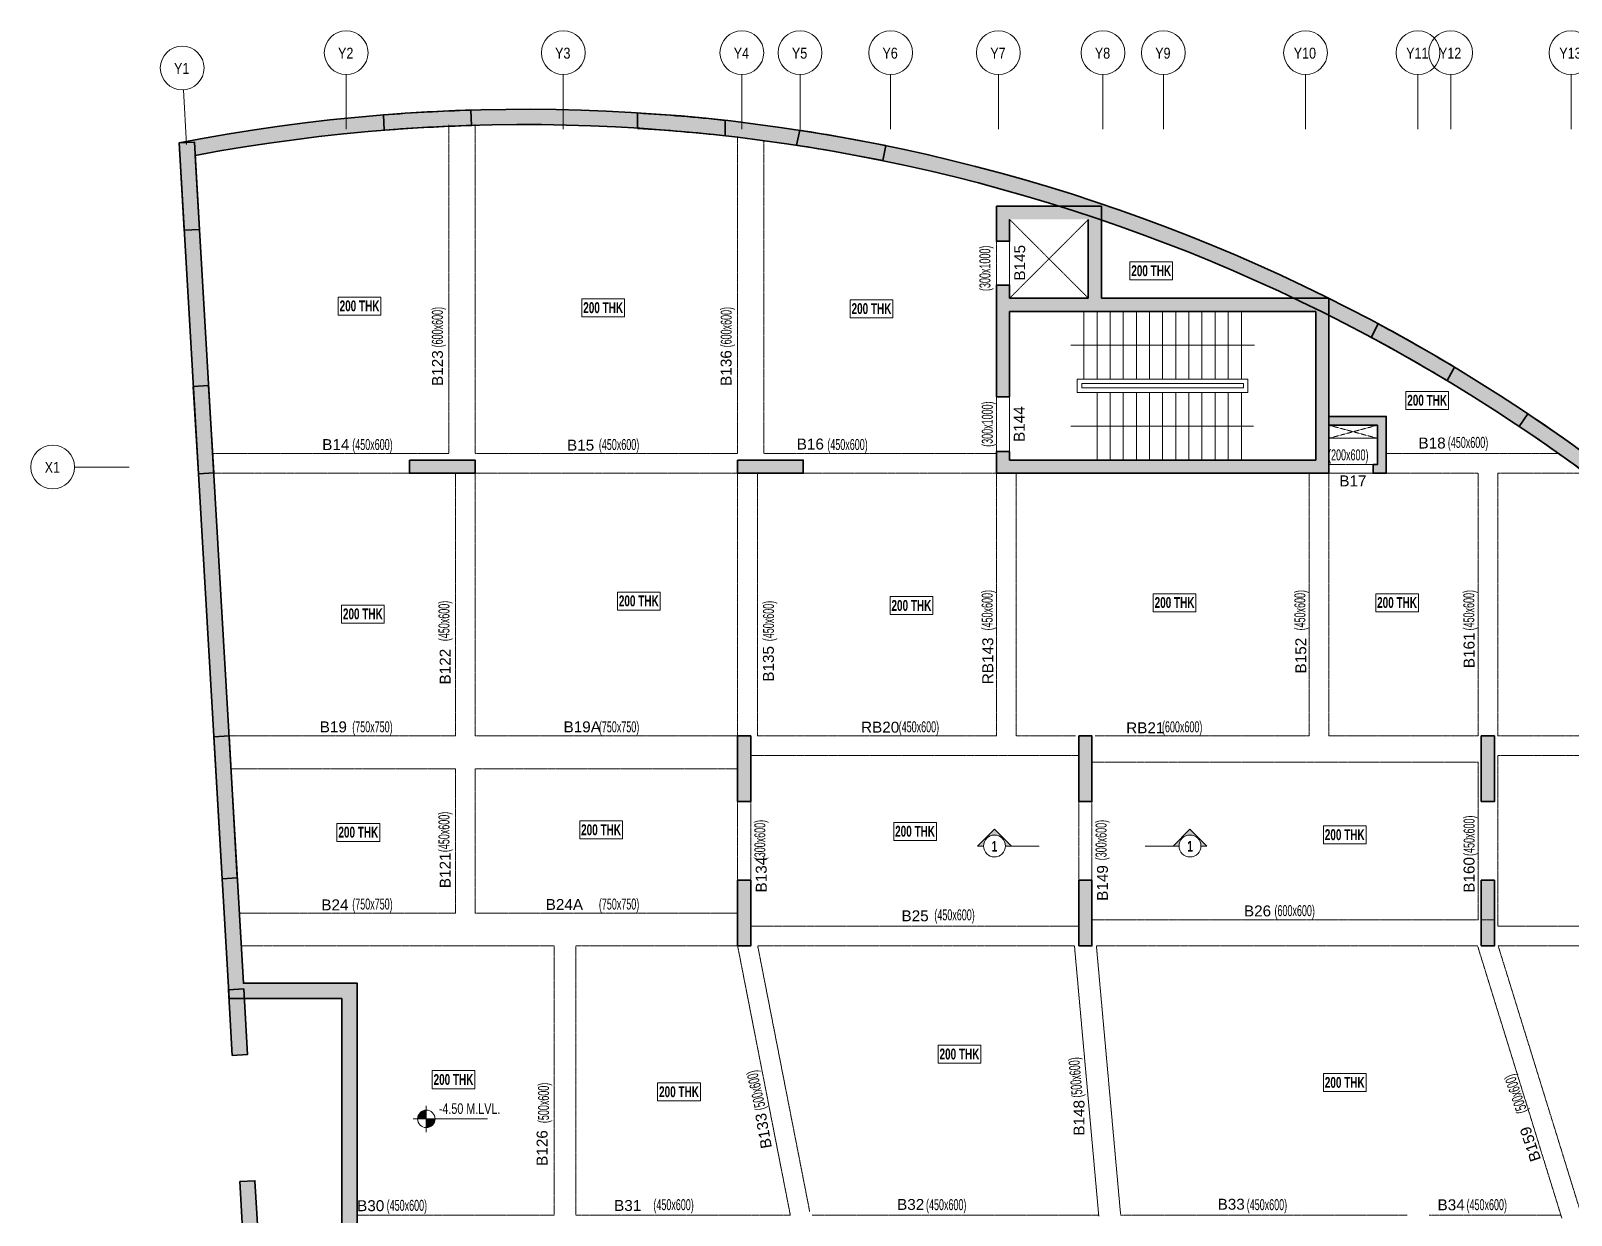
# Model space of a CAD drawing. Header units: millimetres. Extents: x 1560 to 72221, y 1046 to 66633.
# Drawn here: x 1560 to 36772, y 39571 to 66633 of the extents above; entities that cross this region are included whole.
import ezdxf
from ezdxf.enums import TextEntityAlignment as Align

# ---------------------------------------------------------------- set-up
doc = ezdxf.new("R2010")
doc.units = ezdxf.units.MM
for name, pattern in [('Grid Line', [2222.5, 1270, -317.5, 317.5, -317.5]), ('HIDDEN', [0.375, 0.25, -0.125]), ('HIDDEN2', [0.1875, 0.125, -0.0625])]:
    doc.linetypes.add(name, pattern=pattern)
for name, color, linetype, lineweight in [('A-ANNO-DIMS', 8, 'Continuous', 15), ('A-DETL-MISC', 35, 'Continuous', 15), ('A-FLOR-IDEN', 11, 'Continuous', 9), ('A-GRIDS', 8, 'Continuous', 9), ('A-HIDD-ABVE', 8, 'HIDDEN', 20), ('A-HIDD-BELW', 8, 'HIDDEN2', 20), ('G-____-____-DIMS', 7, 'Continuous', 9), ('G-ANNO-SYMB', 1, 'Continuous', 9), ('S-BEAM', 7, 'Continuous', 18), ('S-BEAM-IDEN', 2, 'Continuous', 9), ('S-COL HATCH', 9, 'Continuous', 0), ('S-COLS', 5, 'Continuous', 35), ('S-GRIDS', 8, 'Continuous', 9)]:
    doc.layers.add(name, color=color, linetype=linetype, lineweight=lineweight)
doc.layers.add('Beam Nos', color=7, linetype='Continuous')
doc.styles.add('Arial Narrow', font='ARIALN.TTF', dxfattribs={"height": 400})
doc.styles.add('Dim.s & Anno.(Misc.)', font='ARIALN.TTF')
doc.styles.add('SC-BBS1', font='SansSerif')
doc.styles.add('Swis721 LtCn BT', font='swisscl.ttf', dxfattribs={"width": 0.9, "height": 233.355162})
doc.styles.add('Swis721 LtCn BT_1', font='swisscl.ttf', dxfattribs={"height": 240})
doc.styles.add('Swis721 LtCn BT_B', font='', dxfattribs={"width": 0.9, "height": 246.918336})
doc.styles.get('Swis721 LtCn BT_B').set_extended_font_data('Swis721 LtCn BT', bold=True)
doc.dimstyles.new('A-GFC-100', dxfattribs={"dimscale": 100, "dimtxt": 1.75, "dimasz": 1.5, "dimexe": 1.5, "dimexo": 0, "dimgap": 1, "dimtad": 1, "dimdsep": 46, "dimtxsty": 'Dim.s & Anno.(Misc.)', "dimblk": 'ARCHTICK', "dimcen": 0, "dimdle": 1.5, "dimclrd": 256, "dimclre": 8, "dimclrt": 6, "dimazin": 2, "dimtfac": 1, "dimtix": 1, "dimtmove": 2, "dimatfit": 3, "dimfxl": 1, "dimtolj": 1, "dimlwd": -1, "dimlwe": 9, "dimarcsym": 0})

# ---------------------------------------------------------------- blocks, each defined once
blk = doc.blocks.new('_ARCHTICK')
at = {"color": 0, "linetype": 'ByBlock', "const_width": 0.15}
blk.add_lwpolyline([(-0.5, -0.5), (0.5, 0.5)], dxfattribs=at)
blk = doc.blocks.new('A$C31bf04c8')
at = {"layer": 'S-COL HATCH', "transparency": 33554687}
h = blk.add_hatch(color=256, dxfattribs=at)
h.dxf.hatch_style = 1
edge = h.paths.add_edge_path()
edge.add_line((-12645, -10575), (46760, -10575))
edge.add_line((46760, -10575), (50155, -10425))
edge.add_line((50155, -10425), (50155, 18362))
edge.add_arc((65983, 101151), 84288, 235.33184, 259.17631, ccw=False)
edge.add_arc((-8447, 268), 41200, 49.9962, 101.0852)
edge.add_line((-16368, 40699), (-15227, 21150))
edge.add_line((-15227, 21150), (-12645, 21150))
edge.add_line((-12645, 21150), (-12645, -10575))
edge = h.paths.add_edge_path(flags=16)
edge.add_line((-12295, -10225), (46752, -10225))
edge.add_line((46752, -10225), (49805, -10090))
edge.add_line((49805, -10090), (49805, 18073))
edge.add_arc((65983, 101151), 84638, 235.32076, 258.98032, ccw=False)
edge.add_arc((-8447, 268), 40850, 49.9733, 100.6568)
edge.add_line((-16001, 40413), (-14897, 21500))
edge.add_line((-14897, 21500), (-12295, 21500))
edge.add_line((-12295, 21500), (-12295, -10225))
h = blk.add_hatch(color=256, dxfattribs=at)
h.dxf.hatch_style = 1
h.paths.add_polyline_path([(-9681, 41099), (-9700, 41449, 0.01185), (-11697, 41339), (-11678, 40990, -0.011949)])
h = blk.add_hatch(color=256, dxfattribs=at)
h.dxf.hatch_style = 1
h.paths.add_polyline_path([(-3886, 40863), (-3886, 41215, 0.011892), (-5886, 41383), (-5886, 41032, -0.011992)])
h = blk.add_hatch(color=256, dxfattribs=at)
h.dxf.hatch_style = 1
h.paths.add_polyline_path([(-282, 40294), (-213, 40637, 0.011811), (-2182, 40989), (-2252, 40646, -0.01191)])
h = blk.add_hatch(color=256, dxfattribs=at)
h.dxf.hatch_style = 1
h.paths.add_polyline_path([(-16019, 40720), (-16368, 40699), (-16252, 38703), (-15902, 38723)])
h = blk.add_hatch(color=256, dxfattribs=at)
h.dxf.hatch_style = 1
h.paths.add_polyline_path([(3425, 39251), (2315, 39251), (2315, 38451), (2615, 38451), (2615, 38951), (3425, 38951)], flags=17)
h.paths.add_polyline_path([(3725, 39251), (3425, 39251), (3425, 38951), (3725, 38951)], flags=17)
h.paths.add_polyline_path([(3764, 39251), (3725, 39251), (3725, 38951), (4415, 38951), (4415, 37151), (2615, 37151), (2615, 37451), (2315, 37451), (2315, 34901), (2615, 34901), (2615, 36851), (9456, 36851), (9456, 37151), (9141, 37151), (9137, 37141, 0.00014), (9116, 37151), (4715, 37151), (4715, 39251), (4610, 39251), (4539, 39000, 0.004852)])
h.paths.add_polyline_path([(9915, 37151), (9456, 37151), (9456, 36851), (9615, 36851), (9615, 33451), (9456, 33451), (9456, 33151), (9915, 33151)])
h.paths.add_polyline_path([(9456, 33451), (2615, 33451), (2615, 33651), (2315, 33651), (2315, 33151), (9456, 33151)])
h = blk.add_hatch(color=256, dxfattribs=at)
h.dxf.hatch_style = 1
h.paths.add_polyline_path([(11045, 36566), (10879, 36257, -0.01191), (12618, 35268), (12784, 35577, 0.011811)])
h = blk.add_hatch(color=256, dxfattribs=at)
h.dxf.hatch_style = 1
h.paths.add_polyline_path([(-15694, 35157), (-16043, 35136), (-15927, 33140), (-15578, 33160)])
h = blk.add_hatch(color=256, dxfattribs=at)
h.dxf.hatch_style = 1
h.paths.add_polyline_path([(14462, 34512), (14267, 34221, -0.01191), (15902, 33069), (16097, 33360, 0.011811)])
h = blk.add_hatch(color=256, dxfattribs=at)
h.dxf.hatch_style = 1
h.paths.add_polyline_path([(11225, 34450), (9915, 34450), (9915, 34250), (11025, 34250), (11025, 33350), (10925, 33350), (10925, 33151), (11225, 33150), (11225, 33350)])
h = blk.add_hatch(color=256, dxfattribs=at)
h.dxf.hatch_style = 1
h.paths.add_polyline_path([(-11102, 33451), (-11102, 33151), (-9602, 33151), (-9602, 33451)])
h = blk.add_hatch(color=256, dxfattribs=at)
h.dxf.hatch_style = 1
h.paths.add_polyline_path([(-3600, 33451), (-3600, 33151), (-2100, 33151), (-2100, 33451)])
h = blk.add_hatch(color=256, dxfattribs=at)
h.dxf.hatch_style = 1
h.paths.add_polyline_path([(-15227, 27150), (-15577, 27130), (-15387, 23885), (-15038, 23905)])
h = blk.add_hatch(color=256, dxfattribs=at)
h.dxf.hatch_style = 1
h.paths.add_polyline_path([(-3600, 25651), (-3300, 25651), (-3300, 27151), (-3600, 27151)])
h = blk.add_hatch(color=256, dxfattribs=at)
h.dxf.hatch_style = 1
h.paths.add_polyline_path([(-3600, 25651), (-3300, 25651), (-3300, 27151), (-3600, 27151)])
h = blk.add_hatch(color=256, dxfattribs=at)
h.dxf.hatch_style = 1
h.paths.add_polyline_path([(4200, 25651), (4500, 25651), (4500, 27151), (4200, 27151)])
h = blk.add_hatch(color=256, dxfattribs=at)
h.dxf.hatch_style = 1
h.paths.add_polyline_path([(4200, 25651), (4500, 25651), (4500, 27151), (4200, 27151)])
h = blk.add_hatch(color=256, dxfattribs=at)
h.dxf.hatch_style = 1
h.paths.add_polyline_path([(13400, 25651), (13700, 25651), (13700, 27151), (13400, 27151)])
h = blk.add_hatch(color=256, dxfattribs=at)
h.dxf.hatch_style = 1
h.paths.add_polyline_path([(13400, 25651), (13700, 25651), (13700, 27151), (13400, 27151)])
h = blk.add_hatch(color=256, dxfattribs=at)
h.dxf.hatch_style = 1
h.paths.add_polyline_path([(-3600, 22351), (-3300, 22351), (-3300, 23851), (-3600, 23851)])
h = blk.add_hatch(color=256, dxfattribs=at)
h.dxf.hatch_style = 1
h.paths.add_polyline_path([(-3600, 22351), (-3300, 22351), (-3300, 23851), (-3600, 23851)])
h = blk.add_hatch(color=256, dxfattribs=at)
h.dxf.hatch_style = 1
h.paths.add_polyline_path([(4200, 22351), (4500, 22351), (4500, 23851), (4200, 23851)])
h = blk.add_hatch(color=256, dxfattribs=at)
h.dxf.hatch_style = 1
h.paths.add_polyline_path([(4200, 22351), (4500, 22351), (4500, 23851), (4200, 23851)])
h = blk.add_hatch(color=256, dxfattribs=at)
h.dxf.hatch_style = 1
h.paths.add_polyline_path([(13400, 22351), (13700, 22351), (13700, 23851), (13400, 23851)])
h = blk.add_hatch(color=256, dxfattribs=at)
h.dxf.hatch_style = 1
h.paths.add_polyline_path([(13400, 22351), (13700, 22351), (13700, 23851), (13400, 23851)])
h = blk.add_hatch(color=256, dxfattribs=at)
h.dxf.hatch_style = 1
h.paths.add_polyline_path([(-15239, 21348), (-15152, 19851), (-14802, 19871), (-14890, 21369)])
h = blk.add_hatch(color=256, dxfattribs=at)
h.dxf.hatch_style = 1
h.paths.add_polyline_path([(-14983, 16966), (-14896, 15469), (-14547, 15489), (-14634, 16986)])
at = {"layer": 'S-COLS'}
for p, q in [((4715, 39251, 0), (2315, 39251, 0)), ((4715, 37151, 0), (4715, 39251, 0)), ((4415, 37151, 0), (4415, 38951, 0)), ((4415, 37151, 0), (2615, 37151)), ((9915, 37151), (4715, 37151, 0)), ((9915, 33151), (9915, 37151)), ((2615, 36851), (9615, 36851)), ((2615, 34901), (2615, 36851)), ((9615, 36851), (9615, 33451)), ((2315, 34901), (2615, 34901)), ((2315, 33651), (2315, 33151)), ((2615, 33651), (2315, 33651)), ((2615, 33451), (2615, 33651)), ((2315, 33151), (9915, 33151)), ((9615, 33451), (2615, 33451))]:
    blk.add_line(p, q, dxfattribs=at)
at = {"layer": 'S-COLS', "elevation": 0}
blk.add_lwpolyline([(-12645, -10575), (46760, -10575), (50155, -10425), (50155, 18362, -0.104418), (18038, 31827, 0.226686), (-16368, 40699), (-15227, 21150), (-12645, 21150)], format="xyb", close=True, dxfattribs=at)
for points in [[(-9700, 41449, 0.01185), (-11697, 41339), (-11678, 40990, -0.011949), (-9681, 41099), (-9700, 41449)], [(-5886, 41383, -0.011892), (-3886, 41215), (-3886, 40863, 0.011992), (-5886, 41032), (-5886, 41383)], [(-282, 40294), (-213, 40637, 0.011811), (-2182, 40989), (-2252, 40646, -0.01191), (-282, 40294)], [(12784, 35577, 0.011811), (11045, 36566), (10879, 36257, -0.01191), (12618, 35268), (12784, 35577)], [(14462, 34512), (14267, 34221, -0.01191), (15902, 33069), (16097, 33360, 0.011811), (14462, 34512)]]:
    blk.add_lwpolyline(points, format="xyb", dxfattribs=at)
at = {"layer": 'S-COLS'}
blk.add_lwpolyline([(-12295, -10225), (46752, -10225), (49805, -10090), (49805, 18073, -0.103603), (17826, 31549, 0.224825), (-16001, 40413), (-14897, 21500), (-12295, 21500)], format="xyb", close=True, dxfattribs=at)
at = {"layer": 'S-COLS', "elevation": 0}
for points in [[(-16368, 40699), (-16019, 40720), (-15902, 38723), (-16252, 38703)], [(-16043, 35136), (-15694, 35157), (-15578, 33160), (-15927, 33140)], [(-11102, 33451), (-11102, 33151), (-9602, 33151), (-9602, 33451)], [(-3600, 33451), (-3600, 33151), (-2100, 33151), (-2100, 33451)], [(-15577, 27130), (-15227, 27150), (-15038, 23905), (-15387, 23885)], [(-3600, 25651), (-3300, 25651), (-3300, 27151), (-3600, 27151)], [(-3600, 25651), (-3300, 25651), (-3300, 27151), (-3600, 27151)], [(4200, 25651), (4500, 25651), (4500, 27151), (4200, 27151)], [(4200, 25651), (4500, 25651), (4500, 27151), (4200, 27151)], [(13400, 25651), (13700, 25651), (13700, 27151), (13400, 27151)], [(13400, 25651), (13700, 25651), (13700, 27151), (13400, 27151)], [(-3600, 22351), (-3300, 22351), (-3300, 23851), (-3600, 23851)], [(-3600, 22351), (-3300, 22351), (-3300, 23851), (-3600, 23851)], [(4200, 22351), (4500, 22351), (4500, 23851), (4200, 23851)], [(4200, 22351), (4500, 22351), (4500, 23851), (4200, 23851)], [(13400, 22351), (13700, 22351), (13700, 23851), (13400, 23851)], [(13400, 22351), (13700, 22351), (13700, 23851), (13400, 23851)], [(-15239, 21348), (-14890, 21369), (-14802, 19871), (-15152, 19851)], [(-14983, 16966), (-14634, 16986), (-14547, 15489), (-14896, 15469)]]:
    blk.add_lwpolyline(points, close=True, dxfattribs=at)
for points in [[(2615, 38951), (2615, 38451), (2315, 38451), (2315, 39251)], [(2615, 37151), (2615, 37451), (2315, 37451), (2315, 34901)], [(9915, 34450), (11225, 34450), (11225, 33350), (11225, 33150), (10925, 33151), (10925, 33350), (11025, 33350), (11025, 34250), (9915, 34250), (9915, 34450)]]:
    blk.add_lwpolyline(points, dxfattribs=at)
blk = doc.blocks.new('Spot Elevations - M_Spot Elevation - Target Filled-23738-FIRST FLOOR  FRAMING PLAN _NTA_')
at = {"layer": 'G-____-____-DIMS'}
h = blk.add_hatch(color=256, dxfattribs=at)
edge = h.paths.add_edge_path(flags=0)
edge.add_line((0, 0), (-2, 0))
edge.add_arc((0, 0), 2, 90, 180, ccw=False)
edge.add_line((0, 2), (0, 0))
h = blk.add_hatch(color=256, dxfattribs=at)
edge = h.paths.add_edge_path(flags=0)
edge.add_line((0, 0), (2, 0))
edge.add_arc((0, 0), 2, 270, 360, ccw=False)
edge.add_line((0, -2), (0, 0))
for p, q in [((-3, 0), (14, 0)), ((0, -3), (0, 3))]:
    blk.add_line(p, q, dxfattribs=at)
blk.add_circle((0, 0), 2, dxfattribs=at)
blk = doc.blocks.new('Grid - Type 1 Structural-6743905-9TH FLOOR LVL')
at = {"layer": 'A-GRIDS'}
blk.add_circle((0, 0), 4, dxfattribs=at)
blk = doc.blocks.new('A$C45bf0ae9')
at = {"layer": 'S-GRIDS', "linetype": 'Grid Line'}
for p, q in [((-12545, 41014), (-12545, 42264)), ((-7583, 41014), (-7583, 42264)), ((-3500, 41014), (-3500, 42264)), ((-2170, 41014), (-2170, 42264)), ((-100, 41014), (-100, 42264)), ((2365, 41014), (2365, 42264)), ((4755, 41014), (4755, 42264)), ((6135, 41014), (6135, 42264)), ((9385, 41014), (9385, 42264)), ((11955, 41014), (11955, 42264)), ((12705, 41014), (12705, 42264)), ((15455, 41014), (15455, 42264)), ((-16192, 40669), (-16265, 41917)), ((-17504, 33297), (-18754, 33297))]:
    blk.add_line(p, q, dxfattribs=at)
at = {"layer": 'A-GRIDS', "xscale": 124.9999999999999, "yscale": 124.9999999999999, "zscale": 124.9999999999999}
for p in [(-12545, 42764), (-7583, 42764), (-3500, 42764), (-2170, 42764), (-100, 42764), (2365, 42764), (4755, 42764), (6135, 42764), (9385, 42764), (11955, 42764), (12705, 42764), (15455, 42764)]:
    blk.add_blockref('Grid - Type 1 Structural-6743905-9TH FLOOR LVL', p, dxfattribs=at)
for p, rotation in [((-16294, 42416), 3.339999999999538), ((-19254, 33297), 89.99999999999982)]:
    blk.add_blockref('Grid - Type 1 Structural-6743905-9TH FLOOR LVL', p, dxfattribs=dict(at, rotation=rotation))
at = {"layer": 'A-GRIDS', "lineweight": 18, "char_height": 250, "attachment_point": 1, "style": 'Arial Narrow'}
for s, insert, width in [('Y2', (-12731, 42879), 440.93), ('Y3', (-7769, 42879), 440.93), ('Y4', (-3686, 42879), 440.93), ('Y5', (-2356, 42879), 440.93), ('Y6', (-286, 42879), 440.93), ('Y7', (2179, 42879), 440.93), ('Y8', (4569, 42879), 440.93), ('Y9', (5949, 42879), 440.93), ('Y10', (9116, 42879), 641.35), ('Y11', (11686, 42879), 641.35), ('Y12', (12436, 42879), 641.35), ('Y13', (15186, 42879), 641.35), ('Y1', (-16480, 42530), 440.93), ('X1', (-19437, 33415), 440.93)]:
    blk.add_mtext(s, dxfattribs=dict(at, insert=insert, width=width))
blk = doc.blocks.new('Detail View - M_Section Head - Structural Type 1-785420-STILT FLOOR FRAMING PLAN')
at = {"layer": 'G-ANNO-SYMB'}
h = blk.add_hatch(color=9, dxfattribs=at)
edge = h.paths.add_edge_path(flags=0)
edge.add_line((-8.5, 0), (-9.86, 0))
edge.add_line((-9.86, 0), (-5.99, 3.87))
edge.add_line((-5.99, 3.87), (-2.12, 0))
edge.add_line((-2.12, 0), (-3.5, 0))
edge.add_arc((-6, 0), 2.5, 360, 540)
for p, q in [((-5.99, 3.87), (-9.86, 0)), ((-5.99, 3.87), (-2.12, 0)), ((-8.5, 0), (-9.86, 0)), ((-3.5, 0), (-2.12, 0))]:
    blk.add_line(p, q, dxfattribs=at)
at = {"layer": 'G-ANNO-SYMB', "color": 5}
for p, q in [((-5.99, 3.87), (-9.86, 0)), ((-2.12, 0), (-5.99, 3.87)), ((-9.86, 0), (-8.5, 0)), ((-3.5, 0), (4.24, 0)), ((-3.5, 0), (-2.12, 0))]:
    blk.add_line(p, q, dxfattribs=at)
at = {"layer": 'G-ANNO-SYMB'}
blk.add_arc((-6, 0), 2.5, 360, 180, dxfattribs=at)
at = {"layer": 'G-ANNO-SYMB', "color": 5}
for start, end in [(360, 180), (180, 360)]:
    blk.add_arc((-6, 0), 2.5, start, end, dxfattribs=at)
blk = doc.blocks.new('A$Cf8d4ec59')
at = {"layer": 'A-DETL-MISC'}
for p, q in [((-5300, 0), (-5300, -1550)), ((-5000, 0), (-5000, -1550)), ((-4700, 0), (-4700, -1550)), ((-4400, 0), (-4400, -1550)), ((-4100, 0), (-4100, -1550)), ((-3800, 0), (-3800, -1550)), ((-3500, 0), (-3500, -1550)), ((-3200, 0), (-3200, -1550)), ((-2900, 0), (-2900, -1550)), ((-2600, 0), (-2600, -1550)), ((-2300, 0), (-2300, -1550)), ((-2000, 0), (-2000, -1550)), ((-1700, 0), (-1700, -1550)), ((-5000, -3400), (-5000, -1850)), ((-4700, -3400), (-4700, -1850)), ((-4400, -3400), (-4400, -1850)), ((-4100, -3400), (-4100, -1850)), ((-3800, -3400), (-3800, -1850)), ((-3500, -3400), (-3500, -1850)), ((-3200, -3400), (-3200, -1850)), ((-2900, -3400), (-2900, -1850)), ((-2600, -3400), (-2600, -1850)), ((-2300, -3400), (-2300, -1850)), ((-2000, -3400), (-2000, -1850)), ((-1700, -3400), (-1700, -1850))]:
    blk.add_line(p, q, dxfattribs=at)
for points in [[(-1550, -1550), (-1550, -1850), (-5450, -1850), (-5450, -1550)], [(-1650, -1650), (-1650, -1750), (-5350, -1750), (-5350, -1650)]]:
    blk.add_lwpolyline(points, close=True, dxfattribs=at)
at = {"layer": 'A-ANNO-DIMS', "ltscale": 500}
for points in [[(-1400, -775), (-5600, -775)], [(-5600, -2625), (-1424, -2625)]]:
    blk.add_leader(points, dimstyle='A-GFC-100', override={"dimasz": 0.002, "dimtad": 0, "dimfxl": 0.18, "dimarcsym": 1}, dxfattribs=at)

msp = doc.modelspace()

# ---------------------------------------------------------------- linework, layer by layer
at = {"layer": 'A-FLOR-IDEN', "color": 8, "flags": 128}
for points in [[(27660.4, 61352.9), (27660.4, 60941), (26682.9, 60941), (26682.9, 61352.9)], [(27660.4, 61352.9), (27660.4, 60941), (26682.9, 60941), (26682.9, 61352.9)], [(9563.4, 60549.4), (9563.4, 60137.5), (8585.9, 60137.5), (8585.9, 60549.4)], [(9563.4, 60549.4), (9563.4, 60137.5), (8585.9, 60137.5), (8585.9, 60549.4)], [(15132.4, 60508.4), (15132.4, 60096.5), (14154.9, 60096.5), (14154.9, 60508.4)], [(15132.4, 60508.4), (15132.4, 60096.5), (14154.9, 60096.5), (14154.9, 60508.4)], [(21265.9, 60487.4), (21265.9, 60075.5), (20288.4, 60075.5), (20288.4, 60487.4)], [(21265.9, 60487.4), (21265.9, 60075.5), (20288.4, 60075.5), (20288.4, 60487.4)], [(33968.9, 58393.4), (33968.9, 57981.5), (32991.4, 57981.5), (32991.4, 58393.4)], [(33968.9, 58393.4), (33968.9, 57981.5), (32991.4, 57981.5), (32991.4, 58393.4)], [(15946.4, 53808.9), (15946.4, 53397), (14968.9, 53397), (14968.9, 53808.9)], [(15946.4, 53808.9), (15946.4, 53397), (14968.9, 53397), (14968.9, 53808.9)], [(22178.9, 53704.4), (22178.9, 53292.5), (21201.4, 53292.5), (21201.4, 53704.4)], [(22178.9, 53704.4), (22178.9, 53292.5), (21201.4, 53292.5), (21201.4, 53704.4)], [(28194.4, 53771.5), (28194.4, 53359.7), (27216.9, 53359.7), (27216.9, 53771.5)], [(28194.4, 53771.5), (28194.4, 53359.7), (27216.9, 53359.7), (27216.9, 53771.5)], [(33280.4, 53771.5), (33280.4, 53359.7), (32302.9, 53359.7), (32302.9, 53771.5)], [(33280.4, 53771.5), (33280.4, 53359.7), (32302.9, 53359.7), (32302.9, 53771.5)], [(9638.9, 53511.9), (9638.9, 53100), (8661.4, 53100), (8661.4, 53511.9)], [(9638.9, 53511.9), (9638.9, 53100), (8661.4, 53100), (8661.4, 53511.9)], [(15084.4, 48578.9), (15084.4, 48167), (14106.9, 48167), (14106.9, 48578.9)], [(15084.4, 48578.9), (15084.4, 48167), (14106.9, 48167), (14106.9, 48578.9)], [(22262.4, 48544.9), (22262.4, 48133), (21284.9, 48133), (21284.9, 48544.9)], [(22262.4, 48544.9), (22262.4, 48133), (21284.9, 48133), (21284.9, 48544.9)], [(32084.9, 48466.9), (32084.9, 48055), (31107.4, 48055), (31107.4, 48466.9)], [(32084.9, 48466.9), (32084.9, 48055), (31107.4, 48055), (31107.4, 48466.9)], [(23277.4, 43455.4), (23277.4, 43043.5), (22299.9, 43043.5), (22299.9, 43455.4)], [(23277.4, 43455.4), (23277.4, 43043.5), (22299.9, 43043.5), (22299.9, 43455.4)], [(11710.9, 42873.9), (11710.9, 42462), (10733.4, 42462), (10733.4, 42873.9)], [(11710.9, 42873.9), (11710.9, 42462), (10733.4, 42462), (10733.4, 42873.9)], [(32084.9, 42806.9), (32084.9, 42395), (31107.4, 42395), (31107.4, 42806.9)], [(32084.9, 42806.9), (32084.9, 42395), (31107.4, 42395), (31107.4, 42806.9)], [(16866.4, 42593.9), (16866.4, 42182), (15888.9, 42182), (15888.9, 42593.9)], [(16866.4, 42593.9), (16866.4, 42182), (15888.9, 42182), (15888.9, 42593.9)]]:
    msp.add_lwpolyline(points, close=True, dxfattribs=at)
at = {"layer": 'A-FLOR-IDEN', "color": 8, "elevation": 0, "flags": 128}
msp.add_lwpolyline([(9535.7, 48524.5), (9535.7, 48112.7), (8558.2, 48112.7), (8558.2, 48524.5)], close=True, dxfattribs=at)
msp.add_lwpolyline([(9535.7, 48524.5), (9535.7, 48112.7), (8558.2, 48112.7), (8558.2, 48524.5)], close=True, dxfattribs=at)
at = {"layer": 'A-HIDD-ABVE', "linetype": 'HIDDEN'}
for p, q in [((23932.7, 62323.2, 0), (25732.7, 60523.2, 0)), ((23932.7, 60523.2, 0), (25732.7, 62323.2, 0)), ((31232.7, 57622, 0), (32342.7, 57322.1, 0)), ((31232.7, 57322, 0), (32342.7, 57622, 0))]:
    msp.add_line(p, q, dxfattribs=at)
at = {"layer": 'S-BEAM', "linetype": 'HIDDEN'}
for p, q in [((11116, 56972), (11116, 64484.9)), ((11716, 56972), (11716, 64490.9)), ((17718.3, 56972, 0), (17718.3, 64201.4, 0)), ((18318.3, 56972, 0), (18318.3, 64125.2, 0)), ((23632.7, 61822, 0), (23632.7, 60822, 0)), ((23632.7, 58272, 0), (23632.7, 57022, 0)), ((5714.9, 56972), (11116, 56972)), ((11716, 56972), (17718.3, 56972)), ((18318.3, 56972), (23632.7, 56972)), ((31232.7, 56722, 0), (32242.9, 56722, 0)), ((32542.7, 56972, 0), (36486.6, 56972, 0)), ((5740.8, 56522), (17718.3, 56522, 0)), ((11266.4, 50522, 0), (11266.4, 56523.2, 0)), ((11716.4, 50523.2, 0), (11716.4, 56523.2, 0)), ((17717.9, 56522), (23632.7, 56522, 0)), ((17718.3, 50522, 0), (17718.3, 56522, 0)), ((18168.3, 50522, 0), (18168.3, 56522, 0)), ((23632.7, 50522, 0), (23632.7, 56522, 0)), ((24082.7, 50522, 0), (24082.7, 56522, 0)), ((30782.7, 50522, 0), (30782.7, 56522, 0)), ((31232.7, 56522, 0), (34643.3, 56522)), ((31232.7, 50522, 0), (31232.7, 56522, 0)), ((34643.3, 50522, 0), (34643.3, 56523.2, 0)), ((35093.3, 56522), (37110.8, 56522)), ((35093.3, 50522, 0), (35093.3, 56522, 0)), ((6091.3, 50522), (11266.4, 50522)), ((11716, 50522), (18018.3, 50522)), ((18168.3, 50522), (23632.7, 50522)), ((24082.7, 50522), (25443.3, 50522)), ((25893.3, 50522), (30782.7, 50522)), ((31232.7, 50522), (34643.3, 50522)), ((35093.3, 50522), (42443.3, 50522)), ((18018.3, 50072), (25517.9, 50072)), ((35093.3, 50072), (42443.3, 50072)), ((35093.3, 46172, 0), (35093.3, 50072, 0)), ((6135, 49772), (11266.4, 49772)), ((11266.4, 46472, 0), (11266.4, 49773.2, 0)), ((11716.4, 46473.2, 0), (11716.4, 49773.2, 0)), ((11716.4, 49772), (17717.9, 49772)), ((25818.3, 49922), (34643.3, 49922)), ((34643.3, 46322, 0), (34643.3, 49922, 0)), ((17718.3, 49022, 0), (17718.3, 47222)), ((18018.3, 49022, 0), (18018.3, 47222)), ((25518.3, 49022, 0), (25518.3, 47222, 0)), ((25818.3, 49022, 0), (25818.3, 47222, 0)), ((6327.1, 46472), (11266.4, 46472)), ((11716, 46472), (17717.9, 46472)), ((18017.9, 46472), (18018.3, 46472)), ((25517.9, 46172), (18018.3, 46172)), ((25818.3, 46322), (34643.3, 46322)), ((34717.9, 46322), (35018.3, 46322)), ((42443.3, 46172), (35093.3, 46172)), ((6370.9, 45722), (13522.5, 45722)), ((13522.5, 39572), (13522.5, 45722)), ((14022.5, 45722), (17718.3, 45722)), ((14022.5, 39572), (14022.5, 45722)), ((18922.5, 39572), (17718.3, 45722, 0)), ((19364.1, 39658.5), (18176.7, 45723.2, 0)), ((25417.4, 45722), (18176.9, 45722)), ((25417.4, 45722, 0), (25973.5, 39549.6, 0)), ((25919.3, 45723.2, 0), (26471.5, 39594.5, 0)), ((25919.5, 45722), (34633.2, 45722, 0)), ((34633.2, 45722, 0), (36557.6, 39505.5)), ((35104.2, 45722), (42416.8, 45722)), ((35104.2, 45722, 0), (36987.4, 39638.6)), ((9022.9, 39572), (13522.5, 39572)), ((14022.5, 39572), (18922.5, 39572)), ((19422.5, 39572), (25972.5, 39572, 0)), ((33022.5, 39572), (26472.5, 39572, 0)), ((33522.5, 39572), (36545.3, 39572))]:
    msp.add_line(p, q, dxfattribs=at)
at = {"layer": 'S-BEAM'}
for p, q in [((23932.7, 61822, 0), (23932.7, 60822, 0)), ((23932.7, 58272, 0), (23932.7, 57022, 0)), ((31232.7, 57322, 0), (32342.7, 57322.1, 0))]:
    msp.add_line(p, q, dxfattribs=at)
at = {"layer": 'S-BEAM', "ltscale": 250000}
msp.add_line((18017.9, 50522), (18018.3, 50522), dxfattribs=at)

# ---------------------------------------------------------------- block references
at = {"layer": 'A-HIDD-BELW', "color": 3}
msp.add_blockref('A$C31bf04c8', (21318.1, 23372), dxfattribs=at)
at = {"layer": 'Beam Nos'}
msp.add_blockref('A$C45bf0ae9', (21314.3, 23368.6), dxfattribs=at)
at = {"layer": 'G-____-____-DIMS', "xscale": 99.99999999999991, "yscale": 99.99999999999991, "zscale": 99.99999999999991}
msp.add_blockref('Spot Elevations - M_Spot Elevation - Target Filled-23738-FIRST FLOOR  FRAMING PLAN _NTA_', (10601.2, 41771.4), dxfattribs=at)
at = {"layer": 'G-ANNO-SYMB', "extrusion": (0, 0, -1), "yscale": 99.99999999999991, "zscale": 99.99999999999991}
for p, xscale in [((-24188.7, 48005.7, 0), -99.99999999999991), ((-27459.4, 48005.7, 0), 99.99999999999991)]:
    msp.add_blockref('Detail View - M_Section Head - Structural Type 1-785420-STILT FLOOR FRAMING PLAN', p, dxfattribs=dict(at, xscale=xscale))
at = {"layer": 'S-BEAM-IDEN'}
msp.add_blockref('A$Cf8d4ec59', (30932.7, 60222, 0), dxfattribs=at)

# ---------------------------------------------------------------- texts
at = {"layer": 'A-FLOR-IDEN', "color": 1, "char_height": 246.92, "width": 1155, "attachment_point": 2, "line_spacing_factor": 0.964267, "style": 'Swis721 LtCn BT_B'}
for insert in [(27171.7, 61274.8), (27171.7, 61274.8), (9074.7, 60471.3), (9074.7, 60471.3), (14643.7, 60430.3), (14643.7, 60430.3), (20777.2, 60409.3), (20777.2, 60409.3), (33480.2, 58315.3), (33480.2, 58315.3), (15457.7, 53730.8), (15457.7, 53730.8), (21690.2, 53626.3), (21690.2, 53626.3), (27705.7, 53693.4), (27705.7, 53693.4), (32791.7, 53693.4), (32791.7, 53693.4), (9150.2, 53433.8), (9150.2, 53433.8), (9046.9, 48446.5), (9046.9, 48446.5), (14595.7, 48500.8), (14595.7, 48500.8), (21773.7, 48466.8), (21773.7, 48466.8), (31596.2, 48388.8), (31596.2, 48388.8), (22788.7, 43377.3), (22788.7, 43377.3), (11222.2, 42795.8), (11222.2, 42795.8), (31596.2, 42728.8), (31596.2, 42728.8), (16377.7, 42515.8), (16377.7, 42515.8)]:
    msp.add_mtext('200 THK', dxfattribs=dict(at, insert=insert))
at = {"layer": 'Beam Nos', "color": 3, "style": 'SC-BBS1'}
for s, rotation, p in [('B145', 90, (24365.3, 61332.1, 0)), ('B123', 90, (11056.3, 58925.1)), ('B136', 90, (17653.8, 58927.4, 0)), ('B144', 90, (24355.5, 57646.4)), ('B161', 90, (34637.6, 52478.3, 0)), ('B122', 90, (11231.6, 52104.5)), ('B135', 90, (18621.4, 52168.3, 0)), ('RB143', 90, (23635.8, 52237.1)), ('B152', 90, (30791.3, 52356.4, 0)), ('B121', 90, (11231.6, 47450.9)), ('B134', 90, (18456.9, 47352.3, 0)), ('B149', 90, (26257.4, 47161.7, 0)), ('B160', 90, (34637.6, 47346.8, 0)), ('B148', 90, (25721.2, 41795.1, 0)), ('B133', 99.96377, (18504.8, 41532.8, 0)), ('B159', 108.42422, (36027.4, 41258.1, 0)), ('B126', 90, (13447.5, 41106.3))]:
    msp.add_text(s, height=250, rotation=rotation, dxfattribs=at).set_placement(p, align=Align.BOTTOM_CENTER)
for s, p in [('B14', (8531.8, 56978.5, 0)), ('B15', (14128.3, 56966, 0)), ('B16', (19379.8, 56990.5, 0)), ('B18', (33592.4, 57014.1, 0)), ('B17', (31782.3, 56149, 0)), ('B19', (8475.3, 50528.5, 0)), ('B19A', (14164.5, 50528.5, 0)), ('RB20', (20975.8, 50521.6)), ('RB21', (27036.6, 50507.2)), ('B24', (8510.8, 46461.1)), ('B24A', (13756.7, 46469.9)), ('B25', (21774.2, 46211.6)), ('B26', (29602.3, 46323.2)), ('B30', (9330.1, 39588)), ('B31', (15204.2, 39592.7)), ('B32', (21673.1, 39616.2)), ('B33', (28999.9, 39621.4)), ('B34', (34028.1, 39608))]:
    msp.add_text(s, height=250, dxfattribs=at).set_placement(p, align=Align.BOTTOM_CENTER)
at = {"layer": 'G-____-____-DIMS', "insert": (10886.5, 42127), "char_height": 240, "width": 1683.881, "attachment_point": 1, "line_spacing_factor": 0.970126, "style": 'Swis721 LtCn BT_1'}
msp.add_mtext('-4.50 M.LVL.', dxfattribs=at)
at = {"layer": 'G-ANNO-SYMB', "color": 5, "char_height": 246.9, "width": 330, "attachment_point": 2, "line_spacing_factor": 0.964267, "style": 'Swis721 LtCn BT_B'}
for insert in [(23588.3, 48122.1, 0), (28059.7, 48122.1, 0)]:
    msp.add_mtext('1', dxfattribs=dict(at, insert=insert))
at = {"layer": 'S-BEAM-IDEN', "style": 'Swis721 LtCn BT', "width": 0.8}
for s, rotation, p in [('(300x1000)', 90, (23495.6, 60687.1, 0)), ('(600x600)', 90, (10978.9, 59400.2)), ('(600x600)', 90, (17581.2, 59400.2, 0)), ('(300x1000)', 90, (23549.3, 57126.9, 0)), ('(450x600)', 360, (8908.2, 57055.4)), ('(450x600)', 360, (14545.8, 57055.4)), ('(450x600)', 360, (19768.3, 57055.4)), ('(200x600)', 360, (31215.4, 56818.2, 0)), ('(450x600)', 360, (33953, 57103.5, 0)), ('(450x600)', 90, (11129.3, 52686.9, 0)), ('(450x600)', 90, (18548, 52685.7)), ('(450x600)', 90, (23545.8, 52932.8, 0)), ('(450x600)', 90, (30695.8, 52932.8, 0)), ('(450x600)', 90, (34556.5, 52932.8, 0)), ('(750x750)', 360, (8908.2, 50605.4)), ('(750x750)', 360, (14545.8, 50605.4)), ('(450x600)', 360, (21400, 50605.4)), ('(600x600)', 360, (27418, 50605.4)), ('(450x600)', 90, (11129.3, 47866, 0)), ('(450x600)', 90, (34563.5, 47779.9, 0)), ('(300x600)', 90, (18350.6, 47680.4)), ('(300x600)', 90, (26150.6, 47680.4, 0)), ('(750x750)', 360, (8908.2, 46555.4)), ('(750x750)', 360, (14545.8, 46555.4)), ('(450x600)', 360, (22215, 46308.1)), ('(600x600)', 360, (29990, 46405.4)), ('(500x600)', 95.07956, (25606.5, 42268.7, 0)), ('(500x600)', 103.06395, (18366.5, 42000.2)), ('(500x600)', 109.17734, (35774.4, 41944, 0)), ('(500x600)', 90, (13405, 41674.7)), ('(450x600)', 360, (9695, 39671.1))]:
    msp.add_text(s, height=250, rotation=rotation, dxfattribs=at).set_placement(p)
for p in [(15792.1, 39687), (22024.2, 39687), (29355.5, 39687), (34380.7, 39687)]:
    msp.add_text('(450x600)', height=250, dxfattribs=at).set_placement(p)

doc.saveas('drawing.dxf')
